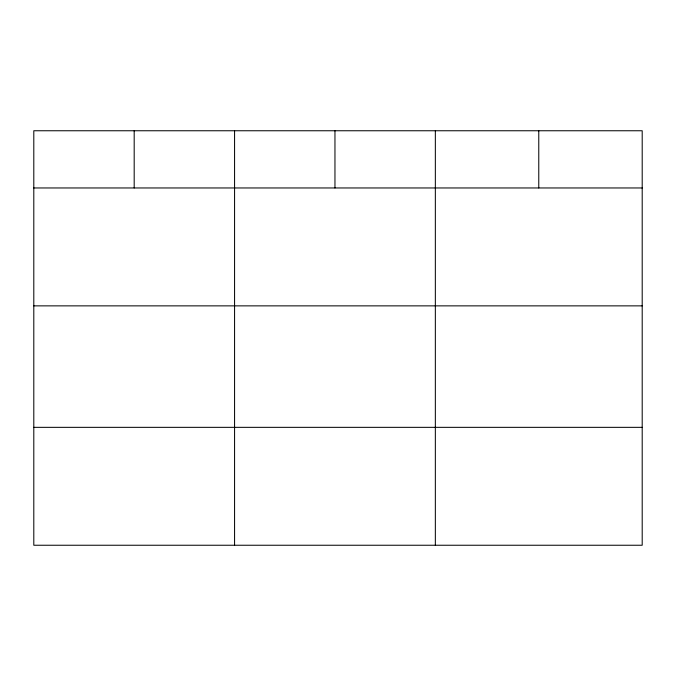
<?xml version="1.0" encoding="UTF-8"?>
<svg xmlns="http://www.w3.org/2000/svg" width="676" height="676" viewBox="0 0 676 676"><rect width="100%" height="100%" fill="white"/><g stroke="black" fill="none" stroke-linecap="round" stroke-linejoin="round"><path stroke-width="1.01" d="M642.2 187.962L642.2 545.245L33.8 545.245L33.8 130.755L642.2 130.755L642.2 187.962L33.8 187.962M33.8 305.865L642.2 305.865M33.8 427.342L642.2 427.342M538.772 130.755L538.772 187.962M435.344 130.755L435.344 545.245M334.958 130.755L334.958 187.962M234.572 130.755L234.572 545.245M134.186 130.755L134.186 187.962"/></g></svg>
